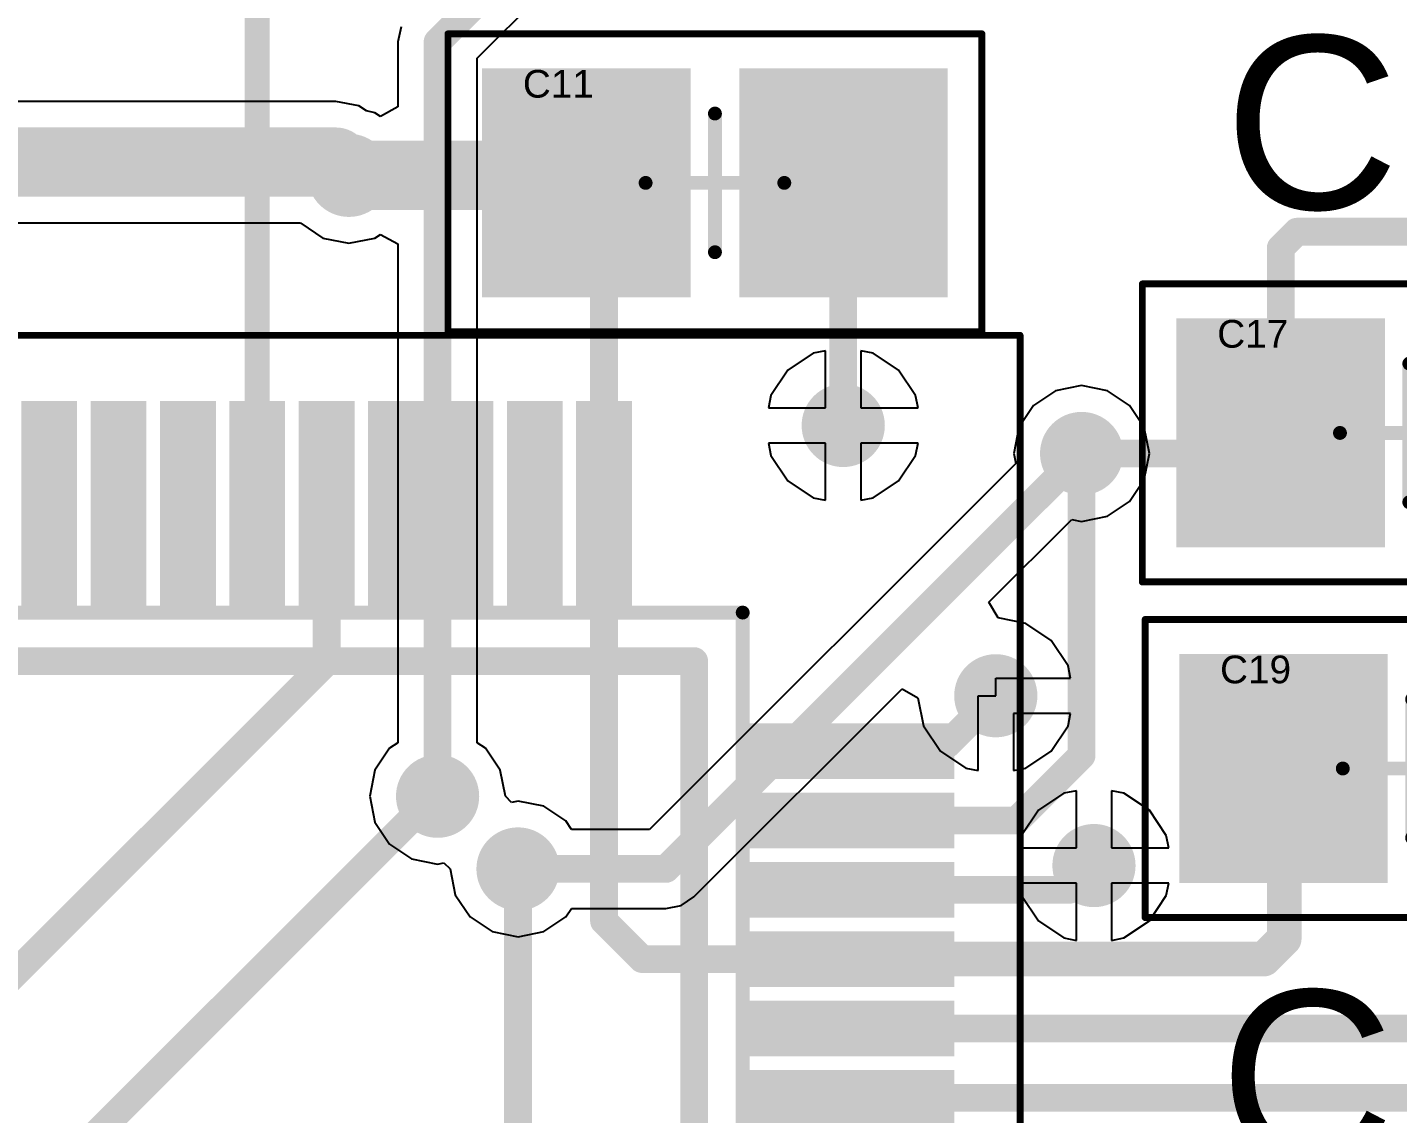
# Model space of a CAD drawing. Header units: inches. Extents: x 0 to 7.57, y 0 to 3.51.
# Drawn here: x 1.4977 to 1.8867, y 1.8695 to 2.178 of the extents above; entities that cross this region are included whole.
import ezdxf

# ---------------------------------------------------------------- set-up
doc = ezdxf.new("R2010")
doc.units = ezdxf.units.IN
doc.header["$MEASUREMENT"] = 0
for name, color, linetype in [('Bottom Solder', 6, 'Continuous'), ('L1', 1, 'Continuous'), ('L2', 5, 'Continuous'), ('Top Courtyard', 56, 'Continuous'), ('Top Overlay', 2, 'Continuous'), ('Top Paste', 8, 'Continuous'), ('Top Solder', 216, 'Continuous'), ('Via Holes', 16, 'Continuous')]:
    doc.layers.add(name, color=color, linetype=linetype)
doc.styles.add('Arial', font='', dxfattribs={"height": 0.2})
doc.styles.get('Arial').set_extended_font_data('Arial')

# ---------------------------------------------------------------- blocks, each defined once
blk = doc.blocks.new('CAP_SM0805_YAGEOCC2_N_3')
at = {"layer": 'L1'}
for points in [[(-0.06209, -0.02854), (-0.06209, 0.02854), (-0.01091, 0.02854), (-0.01091, -0.02854)], [(0.01091, -0.02854), (0.01091, 0.02854), (0.06209, 0.02854), (0.06209, -0.02854)]]:
    blk.add_hatch(color=1, dxfattribs=at).paths.add_polyline_path(points)
at = {"layer": 'Top Paste'}
for points in [[(-0.06209, -0.02854), (-0.06209, 0.02854), (-0.01091, 0.02854), (-0.01091, -0.02854)], [(0.01091, -0.02854), (0.01091, 0.02854), (0.06209, 0.02854), (0.06209, -0.02854)]]:
    blk.add_hatch(color=8, dxfattribs=at).paths.add_polyline_path(points)
at = {"layer": 'Top Solder'}
for points in [[(-0.06609, -0.03254), (-0.06609, 0.03254), (-0.00691, 0.03254), (-0.00691, -0.03254)], [(0.00691, -0.03254), (0.00691, 0.03254), (0.06609, 0.03254), (0.06609, -0.03254)]]:
    blk.add_hatch(color=216, dxfattribs=at).paths.add_polyline_path(points)
at = {"layer": 'Top Courtyard'}
for points in [[(-0.07579, 0.04232, 0.00197, 0.00197, 0), (0.07579, 0.04232, 0.00197, 0.00197, 0)], [(-0.07579, -0.04232, 0.00197, 0.00197, 0), (-0.07579, 0.04232, 0.00197, 0.00197, 0)], [(0.07579, -0.04232, 0.00197, 0.00197, 0), (0.07579, 0.04232, 0.00197, 0.00197, 0)], [(0, -0.01969, 0.00394, 0.00394, 0), (0, 0.01969, 0.00394, 0.00394, 0)], [(-0.01969, 0, 0.00394, 0.00394, 0), (0.01969, 0, 0.00394, 0.00394, 0)], [(-0.07579, -0.04232, 0.00197, 0.00197, 0), (0.07579, -0.04232, 0.00197, 0.00197, 0)]]:
    blk.add_lwpolyline(points, format="xyseb", dxfattribs=at)
for points in [[(-0.07628, 0.04232, 0.000984, 0.000984, 1), (-0.0753, 0.04232, 0.000984, 0.000984, 1)], [(-0.07628, 0.04232, 0.000984, 0.000984, 1), (-0.0753, 0.04232, 0.000984, 0.000984, 1)], [(0.0753, 0.04232, 0.000984, 0.000984, 1), (0.07628, 0.04232, 0.000984, 0.000984, 1)], [(0.0753, 0.04232, 0.000984, 0.000984, 1), (0.07628, 0.04232, 0.000984, 0.000984, 1)], [(-0.00098, 0.01969, 0.00197, 0.00197, 1), (0.00098, 0.01969, 0.00197, 0.00197, 1)], [(-0.02067, 0, 0.00197, 0.00197, 1), (-0.0187, 0, 0.00197, 0.00197, 1)], [(0.0187, 0, 0.00197, 0.00197, 1), (0.02067, 0, 0.00197, 0.00197, 1)], [(-0.00098, -0.01969, 0.00197, 0.00197, 1), (0.00098, -0.01969, 0.00197, 0.00197, 1)], [(-0.07628, -0.04232, 0.000984, 0.000984, 1), (-0.0753, -0.04232, 0.000984, 0.000984, 1)], [(-0.07628, -0.04232, 0.000984, 0.000984, 1), (-0.0753, -0.04232, 0.000984, 0.000984, 1)], [(0.0753, -0.04232, 0.000984, 0.000984, 1), (0.07628, -0.04232, 0.000984, 0.000984, 1)], [(0.0753, -0.04232, 0.000984, 0.000984, 1), (0.07628, -0.04232, 0.000984, 0.000984, 1)]]:
    blk.add_lwpolyline(points, format="xyseb", close=True, dxfattribs=at)
at = {"layer": 'Top Overlay'}
for points in [[(-0.07579, -0.04232, 0.00197, 0.00197, 0), (-0.07579, 0.04232, 0.00197, 0.00197, 0)], [(-0.07579, 0.04232, 0.00197, 0.00197, 0), (0.07579, 0.04232, 0.00197, 0.00197, 0)], [(0.07579, -0.04232, 0.00197, 0.00197, 0), (0.07579, 0.04232, 0.00197, 0.00197, 0)], [(-0.07579, -0.04232, 0.00197, 0.00197, 0), (0.07579, -0.04232, 0.00197, 0.00197, 0)]]:
    blk.add_lwpolyline(points, format="xyseb", dxfattribs=at)
for points in [[(-0.07628, 0.04232, 0.000984, 0.000984, 1), (-0.0753, 0.04232, 0.000984, 0.000984, 1)], [(-0.07628, 0.04232, 0.000984, 0.000984, 1), (-0.0753, 0.04232, 0.000984, 0.000984, 1)], [(0.0753, 0.04232, 0.000984, 0.000984, 1), (0.07628, 0.04232, 0.000984, 0.000984, 1)], [(0.0753, 0.04232, 0.000984, 0.000984, 1), (0.07628, 0.04232, 0.000984, 0.000984, 1)], [(-0.07628, -0.04232, 0.000984, 0.000984, 1), (-0.0753, -0.04232, 0.000984, 0.000984, 1)], [(-0.07628, -0.04232, 0.000984, 0.000984, 1), (-0.0753, -0.04232, 0.000984, 0.000984, 1)], [(0.0753, -0.04232, 0.000984, 0.000984, 1), (0.07628, -0.04232, 0.000984, 0.000984, 1)], [(0.0753, -0.04232, 0.000984, 0.000984, 1), (0.07628, -0.04232, 0.000984, 0.000984, 1)]]:
    blk.add_lwpolyline(points, format="xyseb", close=True, dxfattribs=at)
at = {"layer": 'Top Courtyard', "style": 'Arial'}
blk.add_text('C19', height=0.007874, dxfattribs=at).set_placement((-0.05453, 0.02421))
blk = doc.blocks.new('STM32U575VI_6')
at = {"layer": 'L1'}
for points in [[(0.27561, -0.07283), (0.33368, -0.07283), (0.33368, -0.08465), (0.27561, -0.08465)], [(0.27561, -0.09252), (0.33368, -0.09252), (0.33368, -0.10433), (0.27561, -0.10433)], [(0.27561, -0.1122), (0.33368, -0.1122), (0.33368, -0.12402), (0.27561, -0.12402)], [(0.27561, -0.13189), (0.33368, -0.13189), (0.33368, -0.1437), (0.27561, -0.1437)], [(0.27561, -0.15157), (0.33368, -0.15157), (0.33368, -0.16339), (0.27561, -0.16339)], [(0.27561, -0.17126), (0.33368, -0.17126), (0.33368, -0.18307), (0.27561, -0.18307)], [(0.27561, -0.19094), (0.33368, -0.19094), (0.33368, -0.20276), (0.27561, -0.20276)], [(0.27561, -0.21063), (0.33368, -0.21063), (0.33368, -0.22244), (0.27561, -0.22244)], [(0.27561, -0.23031), (0.33368, -0.23031), (0.33368, -0.24213), (0.27561, -0.24213)], [(0.13189, -0.33368), (0.13189, -0.27561), (0.1437, -0.27561), (0.1437, -0.33368)], [(0.15157, -0.33368), (0.15157, -0.27561), (0.16339, -0.27561), (0.16339, -0.33368)], [(0.17126, -0.33368), (0.17126, -0.27561), (0.18307, -0.27561), (0.18307, -0.33368)], [(0.19094, -0.33368), (0.19094, -0.27561), (0.20276, -0.27561), (0.20276, -0.33368)], [(0.21063, -0.33368), (0.21063, -0.27561), (0.22244, -0.27561), (0.22244, -0.33368)], [(0.23031, -0.33368), (0.23031, -0.27561), (0.24213, -0.27561), (0.24213, -0.33368)]]:
    blk.add_hatch(color=1, dxfattribs=at).paths.add_polyline_path(points)
at = {"layer": 'Top Paste'}
for points in [[(0.27561, -0.07283), (0.33368, -0.07283), (0.33368, -0.08465), (0.27561, -0.08465)], [(0.27561, -0.09252), (0.33368, -0.09252), (0.33368, -0.10433), (0.27561, -0.10433)], [(0.27561, -0.1122), (0.33368, -0.1122), (0.33368, -0.12402), (0.27561, -0.12402)], [(0.27561, -0.13189), (0.33368, -0.13189), (0.33368, -0.1437), (0.27561, -0.1437)], [(0.27561, -0.15157), (0.33368, -0.15157), (0.33368, -0.16339), (0.27561, -0.16339)], [(0.27561, -0.17126), (0.33368, -0.17126), (0.33368, -0.18307), (0.27561, -0.18307)], [(0.27561, -0.19094), (0.33368, -0.19094), (0.33368, -0.20276), (0.27561, -0.20276)], [(0.27561, -0.21063), (0.33368, -0.21063), (0.33368, -0.22244), (0.27561, -0.22244)], [(0.27561, -0.23031), (0.33368, -0.23031), (0.33368, -0.24213), (0.27561, -0.24213)], [(0.13189, -0.33368), (0.13189, -0.27561), (0.1437, -0.27561), (0.1437, -0.33368)], [(0.15157, -0.33368), (0.15157, -0.27561), (0.16339, -0.27561), (0.16339, -0.33368)], [(0.17126, -0.33368), (0.17126, -0.27561), (0.18307, -0.27561), (0.18307, -0.33368)], [(0.19094, -0.33368), (0.19094, -0.27561), (0.20276, -0.27561), (0.20276, -0.33368)], [(0.21063, -0.33368), (0.21063, -0.27561), (0.22244, -0.27561), (0.22244, -0.33368)], [(0.23031, -0.33368), (0.23031, -0.27561), (0.24213, -0.27561), (0.24213, -0.33368)]]:
    blk.add_hatch(color=8, dxfattribs=at).paths.add_polyline_path(points)
at = {"layer": 'Top Solder'}
for points in [[(0.27361, -0.07083), (0.33568, -0.07083), (0.33568, -0.08665), (0.27361, -0.08665)], [(0.27361, -0.09052), (0.33568, -0.09052), (0.33568, -0.10633), (0.27361, -0.10633)], [(0.27361, -0.1102), (0.33568, -0.1102), (0.33568, -0.12602), (0.27361, -0.12602)], [(0.27361, -0.12989), (0.33568, -0.12989), (0.33568, -0.1457), (0.27361, -0.1457)], [(0.27361, -0.14957), (0.33568, -0.14957), (0.33568, -0.16539), (0.27361, -0.16539)], [(0.27361, -0.16926), (0.33568, -0.16926), (0.33568, -0.18507), (0.27361, -0.18507)], [(0.27361, -0.18894), (0.33568, -0.18894), (0.33568, -0.20476), (0.27361, -0.20476)], [(0.27361, -0.20863), (0.33568, -0.20863), (0.33568, -0.22444), (0.27361, -0.22444)], [(0.27361, -0.22831), (0.33568, -0.22831), (0.33568, -0.24413), (0.27361, -0.24413)], [(0.12989, -0.33568), (0.12989, -0.27361), (0.1457, -0.27361), (0.1457, -0.33568)], [(0.14957, -0.33568), (0.14957, -0.27361), (0.16539, -0.27361), (0.16539, -0.33568)], [(0.16926, -0.33568), (0.16926, -0.27361), (0.18507, -0.27361), (0.18507, -0.33568)], [(0.18894, -0.33568), (0.18894, -0.27361), (0.20476, -0.27361), (0.20476, -0.33568)], [(0.20863, -0.33568), (0.20863, -0.27361), (0.22444, -0.27361), (0.22444, -0.33568)], [(0.22831, -0.33568), (0.22831, -0.27361), (0.24413, -0.27361), (0.24413, -0.33568)]]:
    blk.add_hatch(color=216, dxfattribs=at).paths.add_polyline_path(points)
at = {"layer": 'Top Courtyard'}
for points in [[(0.35433, 0.35433, 0.00197, 0.00197, 0), (0.35433, -0.35433, 0.00197, 0.00197, 0)], [(0.27559, 0.27559, 0.00394, 0.00394, 0), (0.27559, -0.27559, 0.00394, 0.00394, 0)], [(-0.27559, -0.27559, 0.00394, 0.00394, 0), (0.27559, -0.27559, 0.00394, 0.00394, 0)], [(-0.35433, -0.35433, 0.00197, 0.00197, 0), (0.35433, -0.35433, 0.00197, 0.00197, 0)]]:
    blk.add_lwpolyline(points, format="xyseb", dxfattribs=at)
for points in [[(0.27461, -0.27559, 0.00197, 0.00197, 1), (0.27657, -0.27559, 0.00197, 0.00197, 1)], [(0.27461, -0.27559, 0.00197, 0.00197, 1), (0.27657, -0.27559, 0.00197, 0.00197, 1)], [(0.35384, -0.35433, 0.000984, 0.000984, 1), (0.35482, -0.35433, 0.000984, 0.000984, 1)], [(0.35384, -0.35433, 0.000984, 0.000984, 1), (0.35482, -0.35433, 0.000984, 0.000984, 1)]]:
    blk.add_lwpolyline(points, format="xyseb", close=True, dxfattribs=at)
at = {"layer": 'Top Overlay'}
for points in [[(0.26181, 0.26181, 0.00787, 0.00787, 0), (0.26181, -0.26181, 0.00787, 0.00787, 0)], [(-0.26181, -0.26181, 0.00787, 0.00787, 0), (0.26181, -0.26181, 0.00787, 0.00787, 0)]]:
    blk.add_lwpolyline(points, format="xyseb", dxfattribs=at)
blk.add_lwpolyline([(0.25984, -0.26181, 0.00394, 0.00394, 1), (0.26378, -0.26181, 0.00394, 0.00394, 1)], format="xyseb", close=True, dxfattribs=at)
blk.add_lwpolyline([(0.25984, -0.26181, 0.00394, 0.00394, 1), (0.26378, -0.26181, 0.00394, 0.00394, 1)], format="xyseb", close=True, dxfattribs=at)
blk = doc.blocks.new('CAP_SM0805_YAGEOCC2_N_58')
at = {"layer": 'L1'}
for points in [[(-0.06209, -0.02854), (-0.06209, 0.02854), (-0.01091, 0.02854), (-0.01091, -0.02854)], [(0.01091, -0.02854), (0.01091, 0.02854), (0.06209, 0.02854), (0.06209, -0.02854)]]:
    blk.add_hatch(color=1, dxfattribs=at).paths.add_polyline_path(points)
at = {"layer": 'Top Paste'}
for points in [[(-0.06209, -0.02854), (-0.06209, 0.02854), (-0.01091, 0.02854), (-0.01091, -0.02854)], [(0.01091, -0.02854), (0.01091, 0.02854), (0.06209, 0.02854), (0.06209, -0.02854)]]:
    blk.add_hatch(color=8, dxfattribs=at).paths.add_polyline_path(points)
at = {"layer": 'Top Solder'}
for points in [[(-0.06609, -0.03254), (-0.06609, 0.03254), (-0.00691, 0.03254), (-0.00691, -0.03254)], [(0.00691, -0.03254), (0.00691, 0.03254), (0.06609, 0.03254), (0.06609, -0.03254)]]:
    blk.add_hatch(color=216, dxfattribs=at).paths.add_polyline_path(points)
at = {"layer": 'Top Courtyard'}
for points in [[(-0.07579, 0.04232, 0.00197, 0.00197, 0), (0.07579, 0.04232, 0.00197, 0.00197, 0)], [(-0.07579, -0.04232, 0.00197, 0.00197, 0), (-0.07579, 0.04232, 0.00197, 0.00197, 0)], [(0.07579, -0.04232, 0.00197, 0.00197, 0), (0.07579, 0.04232, 0.00197, 0.00197, 0)], [(0, -0.01969, 0.00394, 0.00394, 0), (0, 0.01969, 0.00394, 0.00394, 0)], [(-0.01969, 0, 0.00394, 0.00394, 0), (0.01969, 0, 0.00394, 0.00394, 0)], [(-0.07579, -0.04232, 0.00197, 0.00197, 0), (0.07579, -0.04232, 0.00197, 0.00197, 0)]]:
    blk.add_lwpolyline(points, format="xyseb", dxfattribs=at)
for points in [[(-0.07628, 0.04232, 0.000984, 0.000984, 1), (-0.0753, 0.04232, 0.000984, 0.000984, 1)], [(-0.07628, 0.04232, 0.000984, 0.000984, 1), (-0.0753, 0.04232, 0.000984, 0.000984, 1)], [(0.0753, 0.04232, 0.000984, 0.000984, 1), (0.07628, 0.04232, 0.000984, 0.000984, 1)], [(0.0753, 0.04232, 0.000984, 0.000984, 1), (0.07628, 0.04232, 0.000984, 0.000984, 1)], [(-0.00098, 0.01969, 0.00197, 0.00197, 1), (0.00098, 0.01969, 0.00197, 0.00197, 1)], [(-0.02067, 0, 0.00197, 0.00197, 1), (-0.0187, 0, 0.00197, 0.00197, 1)], [(0.0187, 0, 0.00197, 0.00197, 1), (0.02067, 0, 0.00197, 0.00197, 1)], [(-0.00098, -0.01969, 0.00197, 0.00197, 1), (0.00098, -0.01969, 0.00197, 0.00197, 1)], [(-0.07628, -0.04232, 0.000984, 0.000984, 1), (-0.0753, -0.04232, 0.000984, 0.000984, 1)], [(-0.07628, -0.04232, 0.000984, 0.000984, 1), (-0.0753, -0.04232, 0.000984, 0.000984, 1)], [(0.0753, -0.04232, 0.000984, 0.000984, 1), (0.07628, -0.04232, 0.000984, 0.000984, 1)], [(0.0753, -0.04232, 0.000984, 0.000984, 1), (0.07628, -0.04232, 0.000984, 0.000984, 1)]]:
    blk.add_lwpolyline(points, format="xyseb", close=True, dxfattribs=at)
at = {"layer": 'Top Overlay'}
for points in [[(-0.07579, -0.04232, 0.00197, 0.00197, 0), (-0.07579, 0.04232, 0.00197, 0.00197, 0)], [(-0.07579, 0.04232, 0.00197, 0.00197, 0), (0.07579, 0.04232, 0.00197, 0.00197, 0)], [(0.07579, -0.04232, 0.00197, 0.00197, 0), (0.07579, 0.04232, 0.00197, 0.00197, 0)], [(-0.07579, -0.04232, 0.00197, 0.00197, 0), (0.07579, -0.04232, 0.00197, 0.00197, 0)]]:
    blk.add_lwpolyline(points, format="xyseb", dxfattribs=at)
for points in [[(-0.07628, 0.04232, 0.000984, 0.000984, 1), (-0.0753, 0.04232, 0.000984, 0.000984, 1)], [(-0.07628, 0.04232, 0.000984, 0.000984, 1), (-0.0753, 0.04232, 0.000984, 0.000984, 1)], [(0.0753, 0.04232, 0.000984, 0.000984, 1), (0.07628, 0.04232, 0.000984, 0.000984, 1)], [(0.0753, 0.04232, 0.000984, 0.000984, 1), (0.07628, 0.04232, 0.000984, 0.000984, 1)], [(-0.07628, -0.04232, 0.000984, 0.000984, 1), (-0.0753, -0.04232, 0.000984, 0.000984, 1)], [(-0.07628, -0.04232, 0.000984, 0.000984, 1), (-0.0753, -0.04232, 0.000984, 0.000984, 1)], [(0.0753, -0.04232, 0.000984, 0.000984, 1), (0.07628, -0.04232, 0.000984, 0.000984, 1)], [(0.0753, -0.04232, 0.000984, 0.000984, 1), (0.07628, -0.04232, 0.000984, 0.000984, 1)]]:
    blk.add_lwpolyline(points, format="xyseb", close=True, dxfattribs=at)
at = {"layer": 'Top Courtyard', "style": 'Arial'}
blk.add_text('C17', height=0.007874, dxfattribs=at).set_placement((-0.05453, 0.02421))
blk = doc.blocks.new('CAP_SM0805_YAGEOCC2_N_63')
at = {"layer": 'L1'}
for points in [[(-0.06209, -0.02854), (-0.06209, 0.02854), (-0.01091, 0.02854), (-0.01091, -0.02854)], [(0.01091, -0.02854), (0.01091, 0.02854), (0.06209, 0.02854), (0.06209, -0.02854)]]:
    blk.add_hatch(color=1, dxfattribs=at).paths.add_polyline_path(points)
at = {"layer": 'Top Paste'}
for points in [[(-0.06209, -0.02854), (-0.06209, 0.02854), (-0.01091, 0.02854), (-0.01091, -0.02854)], [(0.01091, -0.02854), (0.01091, 0.02854), (0.06209, 0.02854), (0.06209, -0.02854)]]:
    blk.add_hatch(color=8, dxfattribs=at).paths.add_polyline_path(points)
at = {"layer": 'Top Solder'}
for points in [[(-0.06609, -0.03254), (-0.06609, 0.03254), (-0.00691, 0.03254), (-0.00691, -0.03254)], [(0.00691, -0.03254), (0.00691, 0.03254), (0.06609, 0.03254), (0.06609, -0.03254)]]:
    blk.add_hatch(color=216, dxfattribs=at).paths.add_polyline_path(points)
at = {"layer": 'Top Courtyard'}
for points in [[(-0.07579, 0.04232, 0.00197, 0.00197, 0), (0.07579, 0.04232, 0.00197, 0.00197, 0)], [(-0.07579, -0.04232, 0.00197, 0.00197, 0), (-0.07579, 0.04232, 0.00197, 0.00197, 0)], [(0.07579, -0.04232, 0.00197, 0.00197, 0), (0.07579, 0.04232, 0.00197, 0.00197, 0)], [(0, -0.01969, 0.00394, 0.00394, 0), (0, 0.01969, 0.00394, 0.00394, 0)], [(-0.01969, 0, 0.00394, 0.00394, 0), (0.01969, 0, 0.00394, 0.00394, 0)], [(-0.07579, -0.04232, 0.00197, 0.00197, 0), (0.07579, -0.04232, 0.00197, 0.00197, 0)]]:
    blk.add_lwpolyline(points, format="xyseb", dxfattribs=at)
for points in [[(-0.07628, 0.04232, 0.000984, 0.000984, 1), (-0.0753, 0.04232, 0.000984, 0.000984, 1)], [(-0.07628, 0.04232, 0.000984, 0.000984, 1), (-0.0753, 0.04232, 0.000984, 0.000984, 1)], [(0.0753, 0.04232, 0.000984, 0.000984, 1), (0.07628, 0.04232, 0.000984, 0.000984, 1)], [(0.0753, 0.04232, 0.000984, 0.000984, 1), (0.07628, 0.04232, 0.000984, 0.000984, 1)], [(-0.00098, 0.01969, 0.00197, 0.00197, 1), (0.00098, 0.01969, 0.00197, 0.00197, 1)], [(-0.02067, 0, 0.00197, 0.00197, 1), (-0.0187, 0, 0.00197, 0.00197, 1)], [(0.0187, 0, 0.00197, 0.00197, 1), (0.02067, 0, 0.00197, 0.00197, 1)], [(-0.00098, -0.01969, 0.00197, 0.00197, 1), (0.00098, -0.01969, 0.00197, 0.00197, 1)], [(-0.07628, -0.04232, 0.000984, 0.000984, 1), (-0.0753, -0.04232, 0.000984, 0.000984, 1)], [(-0.07628, -0.04232, 0.000984, 0.000984, 1), (-0.0753, -0.04232, 0.000984, 0.000984, 1)], [(0.0753, -0.04232, 0.000984, 0.000984, 1), (0.07628, -0.04232, 0.000984, 0.000984, 1)], [(0.0753, -0.04232, 0.000984, 0.000984, 1), (0.07628, -0.04232, 0.000984, 0.000984, 1)]]:
    blk.add_lwpolyline(points, format="xyseb", close=True, dxfattribs=at)
at = {"layer": 'Top Overlay'}
for points in [[(-0.07579, -0.04232, 0.00197, 0.00197, 0), (-0.07579, 0.04232, 0.00197, 0.00197, 0)], [(-0.07579, 0.04232, 0.00197, 0.00197, 0), (0.07579, 0.04232, 0.00197, 0.00197, 0)], [(0.07579, -0.04232, 0.00197, 0.00197, 0), (0.07579, 0.04232, 0.00197, 0.00197, 0)], [(-0.07579, -0.04232, 0.00197, 0.00197, 0), (0.07579, -0.04232, 0.00197, 0.00197, 0)]]:
    blk.add_lwpolyline(points, format="xyseb", dxfattribs=at)
for points in [[(-0.07628, 0.04232, 0.000984, 0.000984, 1), (-0.0753, 0.04232, 0.000984, 0.000984, 1)], [(-0.07628, 0.04232, 0.000984, 0.000984, 1), (-0.0753, 0.04232, 0.000984, 0.000984, 1)], [(0.0753, 0.04232, 0.000984, 0.000984, 1), (0.07628, 0.04232, 0.000984, 0.000984, 1)], [(0.0753, 0.04232, 0.000984, 0.000984, 1), (0.07628, 0.04232, 0.000984, 0.000984, 1)], [(-0.07628, -0.04232, 0.000984, 0.000984, 1), (-0.0753, -0.04232, 0.000984, 0.000984, 1)], [(-0.07628, -0.04232, 0.000984, 0.000984, 1), (-0.0753, -0.04232, 0.000984, 0.000984, 1)], [(0.0753, -0.04232, 0.000984, 0.000984, 1), (0.07628, -0.04232, 0.000984, 0.000984, 1)], [(0.0753, -0.04232, 0.000984, 0.000984, 1), (0.07628, -0.04232, 0.000984, 0.000984, 1)]]:
    blk.add_lwpolyline(points, format="xyseb", close=True, dxfattribs=at)
at = {"layer": 'Top Courtyard', "style": 'Arial'}
blk.add_text('C11', height=0.007874, dxfattribs=at).set_placement((-0.05453, 0.02421))

msp = doc.modelspace()

# ---------------------------------------------------------------- hatches: boundary and pattern name
at = {"layer": 'Bottom Solder'}
h = msp.add_hatch(color=6, dxfattribs=at)
edge = h.paths.add_edge_path()
edge.add_arc((1.589, 2.136), 0.00991, 0, 360)
h = msp.add_hatch(color=6, dxfattribs=at)
edge = h.paths.add_edge_path()
edge.add_arc((1.72933, 2.06496), 0.00991, 0, 360)
h = msp.add_hatch(color=6, dxfattribs=at)
edge = h.paths.add_edge_path()
edge.add_arc((1.797, 2.057), 0.00991, 0, 360)
h = msp.add_hatch(color=6, dxfattribs=at)
edge = h.paths.add_edge_path()
edge.add_arc((1.77264, 1.98819), 0.00991, 0, 360)
h = msp.add_hatch(color=6, dxfattribs=at)
edge = h.paths.add_edge_path()
edge.add_arc((1.61417, 1.95965), 0.00991, 0, 360)
h = msp.add_hatch(color=6, dxfattribs=at)
edge = h.paths.add_edge_path()
edge.add_arc((1.637, 1.939), 0.00991, 0, 360)
h = msp.add_hatch(color=6, dxfattribs=at)
edge = h.paths.add_edge_path()
edge.add_arc((1.80051, 1.93996), 0.00991, 0, 360)
at = {"layer": 'L1'}
h = msp.add_hatch(color=1, dxfattribs=at)
edge = h.paths.add_edge_path()
edge.add_arc((1.589, 2.136), 0.01181, 0, 360)
h = msp.add_hatch(color=1, dxfattribs=at)
edge = h.paths.add_edge_path()
edge.add_arc((1.72933, 2.06496), 0.01181, 0, 360)
h = msp.add_hatch(color=1, dxfattribs=at)
edge = h.paths.add_edge_path()
edge.add_arc((1.797, 2.057), 0.01181, 0, 360)
h = msp.add_hatch(color=1, dxfattribs=at)
edge = h.paths.add_edge_path()
edge.add_arc((1.77264, 1.98819), 0.01181, 0, 360)
h = msp.add_hatch(color=1, dxfattribs=at)
edge = h.paths.add_edge_path()
edge.add_arc((1.61417, 1.95965), 0.01181, 0, 360)
h = msp.add_hatch(color=1, dxfattribs=at)
edge = h.paths.add_edge_path()
edge.add_arc((1.637, 1.939), 0.01181, 0, 360)
h = msp.add_hatch(color=1, dxfattribs=at)
edge = h.paths.add_edge_path()
edge.add_arc((1.80051, 1.93996), 0.01181, 0, 360)
at = {"layer": 'L2'}
h = msp.add_hatch(color=5, dxfattribs=at)
edge = h.paths.add_edge_path()
edge.add_arc((1.589, 2.136), 0.01181, 0, 360)
h = msp.add_hatch(color=5, dxfattribs=at)
edge = h.paths.add_edge_path()
edge.add_arc((1.72933, 2.06496), 0.01181, 0, 360)
h = msp.add_hatch(color=5, dxfattribs=at)
edge = h.paths.add_edge_path()
edge.add_arc((1.797, 2.057), 0.01181, 0, 360)
h = msp.add_hatch(color=5, dxfattribs=at)
edge = h.paths.add_edge_path()
edge.add_arc((1.77264, 1.98819), 0.01181, 0, 360)
h = msp.add_hatch(color=5, dxfattribs=at)
edge = h.paths.add_edge_path()
edge.add_arc((1.61417, 1.95965), 0.01181, 0, 360)
h = msp.add_hatch(color=5, dxfattribs=at)
edge = h.paths.add_edge_path()
edge.add_arc((1.637, 1.939), 0.01181, 0, 360)
h = msp.add_hatch(color=5, dxfattribs=at)
edge = h.paths.add_edge_path()
edge.add_arc((1.80051, 1.93996), 0.01181, 0, 360)
at = {"layer": 'Top Solder'}
h = msp.add_hatch(color=216, dxfattribs=at)
edge = h.paths.add_edge_path()
edge.add_arc((1.589, 2.136), 0.00991, 0, 360)
h = msp.add_hatch(color=216, dxfattribs=at)
edge = h.paths.add_edge_path()
edge.add_arc((1.72933, 2.06496), 0.00991, 0, 360)
h = msp.add_hatch(color=216, dxfattribs=at)
edge = h.paths.add_edge_path()
edge.add_arc((1.797, 2.057), 0.00991, 0, 360)
h = msp.add_hatch(color=216, dxfattribs=at)
edge = h.paths.add_edge_path()
edge.add_arc((1.77264, 1.98819), 0.00991, 0, 360)
h = msp.add_hatch(color=216, dxfattribs=at)
edge = h.paths.add_edge_path()
edge.add_arc((1.61417, 1.95965), 0.00991, 0, 360)
h = msp.add_hatch(color=216, dxfattribs=at)
edge = h.paths.add_edge_path()
edge.add_arc((1.637, 1.939), 0.00991, 0, 360)
h = msp.add_hatch(color=216, dxfattribs=at)
edge = h.paths.add_edge_path()
edge.add_arc((1.80051, 1.93996), 0.00991, 0, 360)
at = {"layer": 'Via Holes'}
h = msp.add_hatch(color=7, dxfattribs=at)
edge = h.paths.add_edge_path()
edge.add_arc((1.589, 2.136), 0.00591, 0, 360)
h = msp.add_hatch(color=7, dxfattribs=at)
edge = h.paths.add_edge_path()
edge.add_arc((1.72933, 2.06496), 0.00591, 0, 360)
h = msp.add_hatch(color=7, dxfattribs=at)
edge = h.paths.add_edge_path()
edge.add_arc((1.797, 2.057), 0.00591, 0, 360)
h = msp.add_hatch(color=7, dxfattribs=at)
edge = h.paths.add_edge_path()
edge.add_arc((1.77264, 1.98819), 0.00591, 0, 360)
h = msp.add_hatch(color=7, dxfattribs=at)
edge = h.paths.add_edge_path()
edge.add_arc((1.61417, 1.95965), 0.00591, 0, 360)
h = msp.add_hatch(color=7, dxfattribs=at)
edge = h.paths.add_edge_path()
edge.add_arc((1.80051, 1.93996), 0.00591, 0, 360)
h = msp.add_hatch(color=7, dxfattribs=at)
edge = h.paths.add_edge_path()
edge.add_arc((1.637, 1.939), 0.00591, 0, 360)

# ---------------------------------------------------------------- linework, layer by layer
at = {"layer": 'L1'}
for points in [[(1.56299, 2.04087, 0.00709, 0.00709, 0), (1.56299, 2.23075, 0.00709, 0.00709, 0)], [(1.65068, 2.136, 0.01969, 0.01969, 0), (1.65248, 2.1378, 0.01969, 0.01969, 0)], [(1.65248, 2.1378, 0.01969, 0.01969, 0), (1.65642, 2.13386, 0.01969, 0.01969, 0)], [(1.589, 2.136, 0.01969, 0.01969, 0), (1.65068, 2.136, 0.01969, 0.01969, 0)], [(1.65642, 2.13386, 0.00787, 0.00787, 0), (1.66142, 2.12886, 0.00787, 0.00787, 0)], [(1.72933, 2.13378, 0.00787, 0.00787, 0), (1.72941, 2.13386, 0.00787, 0.00787, 0)], [(1.72933, 2.06496, 0.00787, 0.00787, 0), (1.72933, 2.13378, 0.00787, 0.00787, 0)], [(1.66142, 2.04087, 0.00787, 0.00787, 0), (1.66142, 2.12886, 0.00787, 0.00787, 0)], [(1.85354, 2.11539, 0.00787, 0.00787, 0), (1.85815, 2.12, 0.00787, 0.00787, 0)], [(1.85815, 2.12, 0.00787, 0.00787, 0), (2.02539, 2.12, 0.00787, 0.00787, 0)], [(1.85354, 2.06284, 0.00787, 0.00787, 0), (1.85354, 2.11539, 0.00787, 0.00787, 0)], [(1.84769, 2.057, 0.00787, 0.00787, 0), (1.85354, 2.06284, 0.00787, 0.00787, 0)], [(1.797, 1.97121, 0.00787, 0.00787, 0), (1.797, 2.057, 0.00787, 0.00787, 0)], [(1.797, 2.057, 0.00787, 0.00787, 0), (1.84769, 2.057, 0.00787, 0.00787, 0)], [(1.58268, 1.99777, 0.00787, 0.00787, 0), (1.58268, 2.04087, 0.00787, 0.00787, 0)], [(1.66142, 1.92421, 0.00787, 0.00787, 0), (1.66142, 2.04087, 0.00787, 0.00787, 0)], [(1.42743, 1.84252, 0.00787, 0.00787, 0), (1.58268, 1.99777, 0.00787, 0.00787, 0)], [(1.75886, 1.97441, 0.00787, 0.00787, 0), (1.77264, 1.98819, 0.00787, 0.00787, 0)], [(1.72984, 1.97244, 0.00787, 0.00787, 0), (1.73181, 1.97441, 0.00787, 0.00787, 0)], [(1.73181, 1.97441, 0.00787, 0.00787, 0), (1.75886, 1.97441, 0.00787, 0.00787, 0)], [(1.77854, 1.95276, 0.00787, 0.00787, 0), (1.797, 1.97121, 0.00787, 0.00787, 0)], [(1.85452, 1.91915, 0.00984, 0.00984, 0), (1.85452, 1.96737, 0.00984, 0.00984, 0)], [(1.46063, 1.80709, 0.00787, 0.00787, 0), (1.61319, 1.95965, 0.00787, 0.00787, 0)], [(1.61319, 1.95965, 0.00787, 0.00787, 0), (1.61417, 1.95965, 0.00787, 0.00787, 0)], [(1.72984, 1.95276, 0.00787, 0.00787, 0), (1.77854, 1.95276, 0.00787, 0.00787, 0)], [(1.637, 1.77794, 0.00787, 0.00787, 0), (1.637, 1.939, 0.00787, 0.00787, 0)], [(1.79362, 1.93307, 0.00787, 0.00787, 0), (1.80051, 1.93996, 0.00787, 0.00787, 0)], [(1.72984, 1.93307, 0.00787, 0.00787, 0), (1.79362, 1.93307, 0.00787, 0.00787, 0)], [(1.66142, 1.92421, 0.00787, 0.00787, 0), (1.67224, 1.91339, 0.00787, 0.00787, 0)], [(1.84875, 1.91339, 0.00984, 0.00984, 0), (1.85452, 1.91915, 0.00984, 0.00984, 0)], [(1.72984, 1.91339, 0.00984, 0.00984, 0), (1.84875, 1.91339, 0.00984, 0.00984, 0)], [(1.67224, 1.91339, 0.00787, 0.00787, 0), (1.72984, 1.91339, 0.00787, 0.00787, 0)], [(1.72984, 1.8937, 0.00787, 0.00787, 0), (2.02439, 1.8937, 0.00787, 0.00787, 0)], [(1.72984, 1.87402, 0.00787, 0.00787, 0), (2.02586, 1.87402, 0.00787, 0.00787, 0)]]:
    msp.add_lwpolyline(points, format="xyseb", dxfattribs=at)
for points in [[(1.64756, 2.1378, 0.00984, 0.00984, 1), (1.6574, 2.1378, 0.00984, 0.00984, 1)], [(1.64756, 2.1378, 0.00984, 0.00984, 1), (1.6574, 2.1378, 0.00984, 0.00984, 1)], [(1.58408, 2.136, 0.00984, 0.00984, 1), (1.59392, 2.136, 0.00984, 0.00984, 1)], [(1.64576, 2.136, 0.00984, 0.00984, 1), (1.65561, 2.136, 0.00984, 0.00984, 1)], [(1.64576, 2.136, 0.00984, 0.00984, 1), (1.65561, 2.136, 0.00984, 0.00984, 1)], [(1.6515, 2.13386, 0.00984, 0.00984, 1), (1.66134, 2.13386, 0.00984, 0.00984, 1)], [(1.65445, 2.13386, 0.00394, 0.00394, 1), (1.65839, 2.13386, 0.00394, 0.00394, 1)], [(1.72736, 2.13378, 0.00394, 0.00394, 1), (1.7313, 2.13378, 0.00394, 0.00394, 1)], [(1.72736, 2.13378, 0.00394, 0.00394, 1), (1.7313, 2.13378, 0.00394, 0.00394, 1)], [(1.72744, 2.13386, 0.00394, 0.00394, 1), (1.73138, 2.13386, 0.00394, 0.00394, 1)], [(1.65945, 2.12886, 0.00394, 0.00394, 1), (1.66339, 2.12886, 0.00394, 0.00394, 1)], [(1.65945, 2.12886, 0.00394, 0.00394, 1), (1.66339, 2.12886, 0.00394, 0.00394, 1)], [(1.85618, 2.12, 0.00394, 0.00394, 1), (1.86012, 2.12, 0.00394, 0.00394, 1)], [(1.85618, 2.12, 0.00394, 0.00394, 1), (1.86012, 2.12, 0.00394, 0.00394, 1)], [(1.85157, 2.11539, 0.00394, 0.00394, 1), (1.8555, 2.11539, 0.00394, 0.00394, 1)], [(1.85157, 2.11539, 0.00394, 0.00394, 1), (1.8555, 2.11539, 0.00394, 0.00394, 1)], [(1.72736, 2.06496, 0.00394, 0.00394, 1), (1.7313, 2.06496, 0.00394, 0.00394, 1)], [(1.85157, 2.06284, 0.00394, 0.00394, 1), (1.8555, 2.06284, 0.00394, 0.00394, 1)], [(1.85157, 2.06284, 0.00394, 0.00394, 1), (1.8555, 2.06284, 0.00394, 0.00394, 1)], [(1.79503, 2.057, 0.00394, 0.00394, 1), (1.79897, 2.057, 0.00394, 0.00394, 1)], [(1.79503, 2.057, 0.00394, 0.00394, 1), (1.79897, 2.057, 0.00394, 0.00394, 1)], [(1.84572, 2.057, 0.00394, 0.00394, 1), (1.84966, 2.057, 0.00394, 0.00394, 1)], [(1.84572, 2.057, 0.00394, 0.00394, 1), (1.84966, 2.057, 0.00394, 0.00394, 1)], [(1.56122, 2.04087, 0.00354, 0.00354, 1), (1.56476, 2.04087, 0.00354, 0.00354, 1)], [(1.58071, 2.04087, 0.00394, 0.00394, 1), (1.58465, 2.04087, 0.00394, 0.00394, 1)], [(1.65945, 2.04087, 0.00394, 0.00394, 1), (1.66339, 2.04087, 0.00394, 0.00394, 1)], [(1.65945, 2.04087, 0.00394, 0.00394, 1), (1.66339, 2.04087, 0.00394, 0.00394, 1)], [(1.58071, 1.99777, 0.00394, 0.00394, 1), (1.58465, 1.99777, 0.00394, 0.00394, 1)], [(1.58071, 1.99777, 0.00394, 0.00394, 1), (1.58465, 1.99777, 0.00394, 0.00394, 1)], [(1.77067, 1.98819, 0.00394, 0.00394, 1), (1.77461, 1.98819, 0.00394, 0.00394, 1)], [(1.72787, 1.97244, 0.00394, 0.00394, 1), (1.73181, 1.97244, 0.00394, 0.00394, 1)], [(1.72984, 1.97441, 0.00394, 0.00394, 1), (1.73378, 1.97441, 0.00394, 0.00394, 1)], [(1.72984, 1.97441, 0.00394, 0.00394, 1), (1.73378, 1.97441, 0.00394, 0.00394, 1)], [(1.75689, 1.97441, 0.00394, 0.00394, 1), (1.76083, 1.97441, 0.00394, 0.00394, 1)], [(1.75689, 1.97441, 0.00394, 0.00394, 1), (1.76083, 1.97441, 0.00394, 0.00394, 1)], [(1.79503, 1.97121, 0.00394, 0.00394, 1), (1.79897, 1.97121, 0.00394, 0.00394, 1)], [(1.79503, 1.97121, 0.00394, 0.00394, 1), (1.79897, 1.97121, 0.00394, 0.00394, 1)], [(1.85206, 1.96737, 0.00492, 0.00492, 1), (1.85698, 1.96737, 0.00492, 0.00492, 1)], [(1.61122, 1.95965, 0.00394, 0.00394, 1), (1.61516, 1.95965, 0.00394, 0.00394, 1)], [(1.61122, 1.95965, 0.00394, 0.00394, 1), (1.61516, 1.95965, 0.00394, 0.00394, 1)], [(1.6122, 1.95965, 0.00394, 0.00394, 1), (1.61614, 1.95965, 0.00394, 0.00394, 1)], [(1.72787, 1.95276, 0.00394, 0.00394, 1), (1.73181, 1.95276, 0.00394, 0.00394, 1)], [(1.77657, 1.95276, 0.00394, 0.00394, 1), (1.78051, 1.95276, 0.00394, 0.00394, 1)], [(1.77657, 1.95276, 0.00394, 0.00394, 1), (1.78051, 1.95276, 0.00394, 0.00394, 1)], [(1.63503, 1.939, 0.00394, 0.00394, 1), (1.63897, 1.939, 0.00394, 0.00394, 1)], [(1.79854, 1.93996, 0.00394, 0.00394, 1), (1.80247, 1.93996, 0.00394, 0.00394, 1)], [(1.72787, 1.93307, 0.00394, 0.00394, 1), (1.73181, 1.93307, 0.00394, 0.00394, 1)], [(1.79165, 1.93307, 0.00394, 0.00394, 1), (1.79558, 1.93307, 0.00394, 0.00394, 1)], [(1.79165, 1.93307, 0.00394, 0.00394, 1), (1.79558, 1.93307, 0.00394, 0.00394, 1)], [(1.65945, 1.92421, 0.00394, 0.00394, 1), (1.66339, 1.92421, 0.00394, 0.00394, 1)], [(1.65945, 1.92421, 0.00394, 0.00394, 1), (1.66339, 1.92421, 0.00394, 0.00394, 1)], [(1.85206, 1.91915, 0.00492, 0.00492, 1), (1.85698, 1.91915, 0.00492, 0.00492, 1)], [(1.85206, 1.91915, 0.00492, 0.00492, 1), (1.85698, 1.91915, 0.00492, 0.00492, 1)], [(1.72738, 1.91339, 0.00492, 0.00492, 1), (1.7323, 1.91339, 0.00492, 0.00492, 1)], [(1.84629, 1.91339, 0.00492, 0.00492, 1), (1.85121, 1.91339, 0.00492, 0.00492, 1)], [(1.84629, 1.91339, 0.00492, 0.00492, 1), (1.85121, 1.91339, 0.00492, 0.00492, 1)], [(1.67028, 1.91339, 0.00394, 0.00394, 1), (1.67421, 1.91339, 0.00394, 0.00394, 1)], [(1.67028, 1.91339, 0.00394, 0.00394, 1), (1.67421, 1.91339, 0.00394, 0.00394, 1)], [(1.72787, 1.91339, 0.00394, 0.00394, 1), (1.73181, 1.91339, 0.00394, 0.00394, 1)], [(1.72787, 1.8937, 0.00394, 0.00394, 1), (1.73181, 1.8937, 0.00394, 0.00394, 1)], [(1.72787, 1.87402, 0.00394, 0.00394, 1), (1.73181, 1.87402, 0.00394, 0.00394, 1)]]:
    msp.add_lwpolyline(points, format="xyseb", close=True, dxfattribs=at)
at = {"layer": 'L2'}
for p, q in [((1.62541, 2.16925), (1.7968, 2.34063)), ((1.60379, 2.17821), (1.60293, 2.1739)), ((1.60293, 2.1739), (1.60293, 2.15543)), ((1.62541, 1.97486), (1.62541, 2.16925)), ((1.58524, 2.15702), (1.22669, 2.15702)), ((1.59184, 2.15571), (1.58524, 2.15702)), ((1.59399, 2.15428), (1.59184, 2.15571)), ((1.60293, 2.15543), (1.59793, 2.15276)), ((1.59637, 2.1538), (1.59399, 2.15428)), ((1.59793, 2.15276), (1.59637, 2.1538)), ((1.22669, 2.1225), (1.57529, 2.1225)), ((1.57529, 2.1225), (1.57538, 2.12238)), ((1.57538, 2.12238), (1.58163, 2.1182)), ((1.58163, 2.1182), (1.589, 2.11673)), ((1.589, 2.11673), (1.59637, 2.1182)), ((1.59637, 2.1182), (1.59793, 2.11924)), ((1.59793, 2.11924), (1.60293, 2.11657)), ((1.60293, 2.11657), (1.60293, 1.97486)), ((1.72082, 2.08551), (1.71361, 2.08069)), ((1.72433, 2.0862), (1.72082, 2.08551)), ((1.72433, 2.06996), (1.72433, 2.0862)), ((1.73784, 2.08551), (1.73433, 2.0862)), ((1.73433, 2.0862), (1.73433, 2.06996)), ((1.74506, 2.08069), (1.73784, 2.08551)), ((1.71361, 2.08069), (1.70879, 2.07347)), ((1.74988, 2.07347), (1.74506, 2.08069)), ((1.70879, 2.07347), (1.70809, 2.06996)), ((1.75057, 2.06996), (1.74988, 2.07347)), ((1.78963, 2.0748), (1.78338, 2.07062)), ((1.797, 2.07627), (1.78963, 2.0748)), ((1.80437, 2.0748), (1.797, 2.07627)), ((1.81062, 2.07062), (1.80437, 2.0748)), ((1.70809, 2.06996), (1.72433, 2.06996)), ((1.73433, 2.06996), (1.75057, 2.06996)), ((1.78338, 2.07062), (1.7792, 2.06437)), ((1.8148, 2.06437), (1.81062, 2.07062)), ((1.7792, 2.06437), (1.77773, 2.057)), ((1.81627, 2.057), (1.8148, 2.06437)), ((1.72433, 2.05996), (1.70809, 2.05996)), ((1.70809, 2.05996), (1.70879, 2.05645)), ((1.72433, 2.04372), (1.72433, 2.05996)), ((1.75057, 2.05996), (1.73433, 2.05996)), ((1.73433, 2.05996), (1.73433, 2.04372)), ((1.74988, 2.05645), (1.75057, 2.05996)), ((1.77829, 2.05419), (1.67434, 1.95024)), ((1.70879, 2.05645), (1.71361, 2.04924)), ((1.74506, 2.04924), (1.74988, 2.05645)), ((1.77773, 2.057), (1.77829, 2.05419)), ((1.8148, 2.04963), (1.81627, 2.057)), ((1.71361, 2.04924), (1.72082, 2.04442)), ((1.73784, 2.04442), (1.74506, 2.04924)), ((1.81062, 2.04338), (1.8148, 2.04963)), ((1.72082, 2.04442), (1.72433, 2.04372)), ((1.73433, 2.04372), (1.73784, 2.04442)), ((1.80437, 2.0392), (1.81062, 2.04338)), ((1.77063, 2.01474), (1.79419, 2.03829)), ((1.79419, 2.03829), (1.797, 2.03773)), ((1.797, 2.03773), (1.80437, 2.0392)), ((1.77327, 2.0103), (1.77063, 2.01474)), ((1.78115, 2.00873), (1.77327, 2.0103)), ((1.78836, 2.00391), (1.78115, 2.00873)), ((1.79318, 1.9967), (1.78836, 2.00391)), ((1.79388, 1.99319), (1.79318, 1.9967)), ((1.77264, 1.98819), (1.77264, 1.99319)), ((1.77264, 1.99319), (1.79388, 1.99319)), ((1.68695, 1.93105), (1.74609, 1.99019)), ((1.74609, 1.99019), (1.75052, 1.98756)), ((1.76764, 1.96695), (1.76764, 1.98819)), ((1.76764, 1.98819), (1.77264, 1.98819)), ((1.75052, 1.98756), (1.75209, 1.97968)), ((1.79388, 1.98319), (1.77764, 1.98319)), ((1.77764, 1.98319), (1.77764, 1.96695)), ((1.79318, 1.97968), (1.79388, 1.98319)), ((1.75209, 1.97968), (1.75691, 1.97246)), ((1.78836, 1.97246), (1.79318, 1.97968)), ((1.60055, 1.97327), (1.59637, 1.96702)), ((1.60293, 1.97486), (1.60055, 1.97327)), ((1.6278, 1.97327), (1.62541, 1.97486)), ((1.63197, 1.96702), (1.6278, 1.97327)), ((1.75691, 1.97246), (1.76413, 1.96764)), ((1.78115, 1.96764), (1.78836, 1.97246)), ((1.59637, 1.96702), (1.59491, 1.95965)), ((1.63344, 1.95965), (1.63197, 1.96702)), ((1.76413, 1.96764), (1.76764, 1.96695)), ((1.77764, 1.96695), (1.78115, 1.96764)), ((1.792, 1.96051), (1.78478, 1.95569)), ((1.79551, 1.9612), (1.792, 1.96051)), ((1.79551, 1.94496), (1.79551, 1.9612)), ((1.80902, 1.96051), (1.80551, 1.9612)), ((1.80551, 1.9612), (1.80551, 1.94496)), ((1.81623, 1.95569), (1.80902, 1.96051)), ((1.59491, 1.95965), (1.59637, 1.95227)), ((1.63518, 1.95791), (1.63344, 1.95965)), ((1.637, 1.95827), (1.63518, 1.95791)), ((1.64437, 1.9568), (1.637, 1.95827)), ((1.65062, 1.95262), (1.64437, 1.9568)), ((1.78478, 1.95569), (1.77996, 1.94847)), ((1.82105, 1.94847), (1.81623, 1.95569)), ((1.59637, 1.95227), (1.60055, 1.94602)), ((1.65222, 1.95024), (1.65062, 1.95262)), ((1.67434, 1.95024), (1.65222, 1.95024)), ((1.60055, 1.94602), (1.6068, 1.94184)), ((1.77996, 1.94847), (1.77926, 1.94496)), ((1.77926, 1.94496), (1.79551, 1.94496)), ((1.80551, 1.94496), (1.82175, 1.94496)), ((1.82175, 1.94496), (1.82105, 1.94847)), ((1.6068, 1.94184), (1.61417, 1.94038)), ((1.61417, 1.94038), (1.61599, 1.94074)), ((1.61599, 1.94074), (1.61773, 1.939)), ((1.61773, 1.939), (1.6192, 1.93163)), ((1.79551, 1.93496), (1.77926, 1.93496)), ((1.77926, 1.93496), (1.77996, 1.93145)), ((1.79551, 1.91872), (1.79551, 1.93496)), ((1.82175, 1.93496), (1.80551, 1.93496)), ((1.80551, 1.93496), (1.80551, 1.91872)), ((1.82105, 1.93145), (1.82175, 1.93496)), ((1.6192, 1.93163), (1.62338, 1.92538)), ((1.6833, 1.92862), (1.68695, 1.93105)), ((1.77996, 1.93145), (1.78478, 1.92424)), ((1.81623, 1.92424), (1.82105, 1.93145)), ((1.65062, 1.92538), (1.65222, 1.92776)), ((1.65222, 1.92776), (1.679, 1.92776)), ((1.679, 1.92776), (1.6833, 1.92862)), ((1.62338, 1.92538), (1.62963, 1.9212)), ((1.64437, 1.9212), (1.65062, 1.92538)), ((1.78478, 1.92424), (1.792, 1.91942)), ((1.80902, 1.91942), (1.81623, 1.92424)), ((1.62963, 1.9212), (1.637, 1.91973)), ((1.637, 1.91973), (1.64437, 1.9212)), ((1.792, 1.91942), (1.79551, 1.91872)), ((1.80551, 1.91872), (1.80902, 1.91942))]:
    msp.add_line(p, q, dxfattribs=at)
for points in [[(1.61417, 2.1739, 0.00787, 0.00787, 0), (1.78885, 2.34858, 0.00787, 0.00787, 0)], [(1.61417, 1.95965, 0.00787, 0.00787, 0), (1.61417, 2.1739, 0.00787, 0.00787, 0)], [(1.2185, 2.13976, 0.01969, 0.01969, 0), (1.58524, 2.13976, 0.01969, 0.01969, 0)], [(1.58524, 2.13976, 0.01969, 0.01969, 0), (1.589, 2.136, 0.01969, 0.01969, 0)], [(1.679, 1.939, 0.00787, 0.00787, 0), (1.797, 2.057, 0.00787, 0.00787, 0)], [(1.637, 1.939, 0.00787, 0.00787, 0), (1.679, 1.939, 0.00787, 0.00787, 0)]]:
    msp.add_lwpolyline(points, format="xyseb", dxfattribs=at)
for points in [[(1.6122, 2.1739, 0.00394, 0.00394, 1), (1.61614, 2.1739, 0.00394, 0.00394, 1)], [(1.6122, 2.1739, 0.00394, 0.00394, 1), (1.61614, 2.1739, 0.00394, 0.00394, 1)], [(1.58031, 2.13976, 0.00984, 0.00984, 1), (1.59016, 2.13976, 0.00984, 0.00984, 1)], [(1.58031, 2.13976, 0.00984, 0.00984, 1), (1.59016, 2.13976, 0.00984, 0.00984, 1)], [(1.58408, 2.136, 0.00984, 0.00984, 1), (1.59392, 2.136, 0.00984, 0.00984, 1)], [(1.79503, 2.057, 0.00394, 0.00394, 1), (1.79897, 2.057, 0.00394, 0.00394, 1)], [(1.6122, 1.95965, 0.00394, 0.00394, 1), (1.61614, 1.95965, 0.00394, 0.00394, 1)], [(1.63503, 1.939, 0.00394, 0.00394, 1), (1.63897, 1.939, 0.00394, 0.00394, 1)], [(1.67703, 1.939, 0.00394, 0.00394, 1), (1.68097, 1.939, 0.00394, 0.00394, 1)], [(1.67703, 1.939, 0.00394, 0.00394, 1), (1.68097, 1.939, 0.00394, 0.00394, 1)]]:
    msp.add_lwpolyline(points, format="xyseb", close=True, dxfattribs=at)

# ---------------------------------------------------------------- block references
for name, p, rotation in [('CAP_SM0805_YAGEOCC2_N_63', (1.69291, 2.13386), 360), ('CAP_SM0805_YAGEOCC2_N_58', (1.89003, 2.06284), 360), ('STM32U575VI_6', (1.4252, 1.73622), 90)]:
    msp.add_blockref(name, p, dxfattribs=dict(rotation=rotation))
msp.add_blockref('CAP_SM0805_YAGEOCC2_N_3', (1.89083, 1.96752))

# ---------------------------------------------------------------- texts
at = {"layer": 'Top Overlay', "style": 'Arial'}
for s, p in [('C17', (1.8375, 2.1264)), ('C19', (1.83614, 1.85532))]:
    msp.add_text(s, height=0.049213, dxfattribs=at).set_placement(p)

doc.saveas('drawing.dxf')
